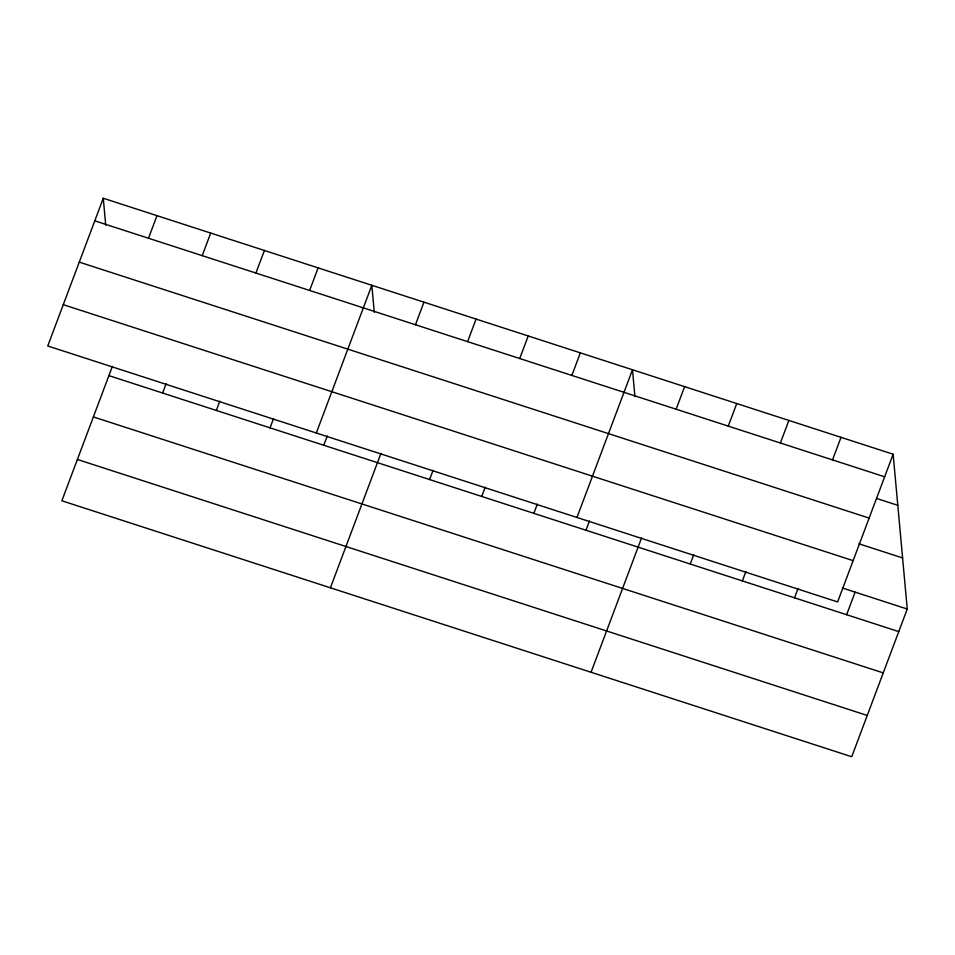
<?xml version="1.0" encoding="UTF-8"?>
<svg xmlns="http://www.w3.org/2000/svg" width="955" height="955" viewBox="0 0 955 955"><rect width="100%" height="100%" fill="white"/><g stroke="black" fill="none" stroke-linecap="round" stroke-linejoin="round"><path stroke-width="1.43" d="M103.271 198.258L47.75 345.973L837.619 601.937L893.14 454.222L103.271 198.258L105.73 225.225M148.503 238.237L156.978 215.663M112.392 366.338L61.86 500.778L851.729 756.742L907.25 609.027L893.14 454.222M202.209 255.642L210.697 233.068M162.613 393.042L166.11 383.743M255.916 273.046L264.404 250.473M216.319 410.447L219.817 401.148M309.635 290.451L318.111 267.878M270.038 427.852L273.524 418.553M316.308 432.997L371.829 285.282L374.276 312.249M323.745 445.257L327.243 435.969M415.473 324.748L423.96 302.186M330.418 587.803L380.95 453.374M467.604 341.651L476.091 319.077M429.583 479.553L433.081 470.266M519.735 358.543L528.222 335.969M481.714 496.457L485.212 487.157M571.866 375.434L580.354 352.861M533.845 513.348L537.343 504.049M576.963 517.467L632.485 369.752L634.932 396.719M585.976 530.24L589.474 520.941M676.128 409.218L684.616 386.656M591.073 672.272L641.605 537.844M728.259 426.121L736.747 403.547M690.238 564.023L693.736 554.736M780.39 443.013L788.878 420.439M742.369 580.927L745.867 571.627M832.521 459.904L841.009 437.33M794.5 597.818L797.998 588.519M846.631 614.71L855.119 592.136M94.784 220.832L884.652 476.796M876.654 498.462L897.796 505.314M79.265 262.124L869.134 518.088M858.915 543.789L902.594 557.947M63.269 304.669L853.137 560.645M842.441 588.029L907.25 609.027M108.906 375.637L898.762 631.601M93.375 416.929L883.244 672.893M77.391 459.474L867.247 715.45"/></g></svg>
